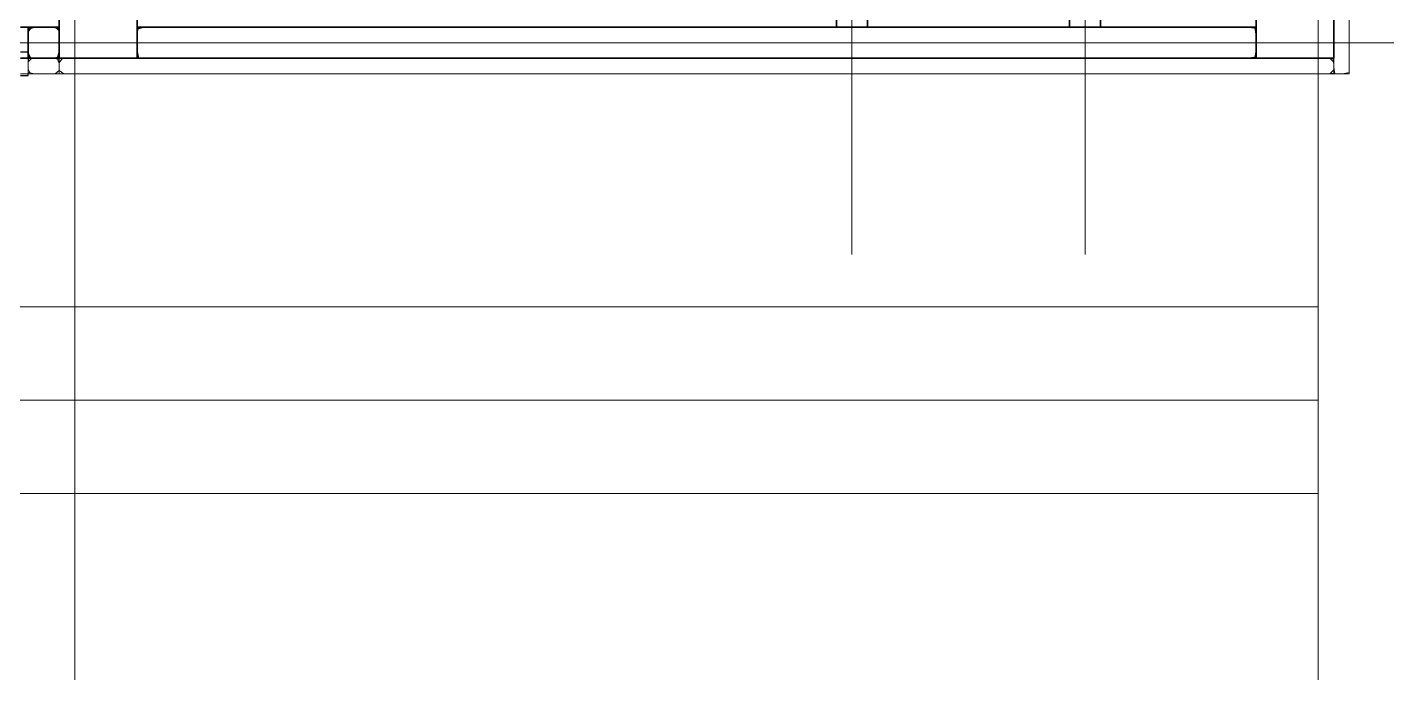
# Model space of a CAD drawing. Header units: metres. Extents: x -15 to 373, y -62 to 319.
# Drawn here: x 154.2 to 241.7, y 24.5 to 66.5 of the extents above; entities that cross this region are included whole.
import ezdxf

# ---------------------------------------------------------------- set-up
doc = ezdxf.new("R2010")
doc.units = ezdxf.units.M
for name, color, linetype in [('A-ANNO', 7, 'Continuous'), ('A-COLU', 7, 'Continuous'), ('A-DIMS', 7, 'Continuous'), ('A-MAT', 7, 'Continuous'), ('A-SLAB', 7, 'Continuous'), ('A-WALL', 7, 'Continuous'), ('A-WIN', 7, 'Continuous')]:
    doc.layers.add(name, color=color, linetype=linetype)

msp = doc.modelspace()

# ---------------------------------------------------------------- linework, layer by layer
at = {"layer": 'A-ANNO', "linetype": 'Continuous', "lineweight": 18, "true_color": 0x000000}
for p, q in [((157.307, 212.821), (157.307, 24.453)), ((237.307, 212.821), (237.307, 24.453)), ((207.307, 115.461), (207.307, 51.827)), ((222.307, 80.461), (222.307, 51.827)), ((20.207, 65.461), (280.686, 65.461))]:
    msp.add_line(p, q, dxfattribs=at)
at = {"layer": 'A-COLU', "linetype": 'Continuous', "lineweight": 35, "true_color": 0x000000}
for points in [[(156.307, 64.461), (156.307, 64.961), (156.307, 65.461), (156.307, 65.961), (156.307, 66.461), (156.307, 66.961), (156.307, 67.461), (156.307, 67.961), (156.307, 68.461), (156.307, 68.961), (156.307, 69.461)], [(161.307, 69.461), (161.307, 68.961), (161.307, 68.461), (161.307, 67.961), (161.307, 67.461), (161.307, 66.961), (161.307, 66.461), (161.307, 65.961), (161.307, 65.461), (161.307, 64.961), (161.307, 64.461)], [(233.307, 64.461), (233.307, 64.961), (233.307, 65.461), (233.307, 65.961), (233.307, 66.461), (233.307, 66.961), (233.307, 67.461), (233.307, 67.961), (233.307, 68.461), (233.307, 68.961), (233.307, 69.461)], [(238.307, 69.461), (238.307, 68.961), (238.307, 68.461), (238.307, 67.961), (238.307, 67.461), (238.307, 66.961), (238.307, 66.461), (238.307, 65.961), (238.307, 65.461), (238.307, 64.961), (238.307, 64.461)], [(161.307, 66.961), (161.307, 66.461), (161.307, 65.961), (161.307, 65.461), (161.307, 64.961), (161.307, 64.461), (160.807, 64.461), (160.307, 64.461), (159.807, 64.461), (159.307, 64.461), (158.807, 64.461), (158.307, 64.461), (157.807, 64.461), (157.307, 64.461), (156.807, 64.461), (156.307, 64.461), (156.307, 64.961), (156.307, 65.461), (156.307, 65.961), (156.307, 66.461), (156.307, 66.961)], [(238.307, 66.961), (238.307, 66.461), (238.307, 65.961), (238.307, 65.461), (238.307, 64.961), (238.307, 64.461), (237.807, 64.461), (237.307, 64.461), (236.807, 64.461), (236.307, 64.461), (235.807, 64.461), (235.307, 64.461), (234.807, 64.461), (234.307, 64.461), (233.807, 64.461), (233.307, 64.461), (233.307, 64.961), (233.307, 65.461), (233.307, 65.961), (233.307, 66.461), (233.307, 66.961)], [(161.307, 64.461), (160.807, 64.461), (160.307, 64.461), (159.807, 64.461), (159.307, 64.461), (158.807, 64.461), (158.307, 64.461), (157.807, 64.461), (157.307, 64.461), (156.807, 64.461), (156.307, 64.461)], [(238.307, 64.461), (237.807, 64.461), (237.307, 64.461), (236.807, 64.461), (236.307, 64.461), (235.807, 64.461), (235.307, 64.461), (234.807, 64.461), (234.307, 64.461), (233.807, 64.461), (233.307, 64.461)]]:
    msp.add_lwpolyline(points, dxfattribs=at)
at = {"layer": 'A-DIMS', "linetype": 'Continuous', "lineweight": 18, "true_color": 0x000000}
for p, q in [((127.307, 48.453), (157.307, 48.453)), ((157.307, 48.453), (207.307, 48.453)), ((207.307, 48.453), (222.307, 48.453)), ((222.307, 48.453), (237.307, 48.453)), ((67.307, 42.453), (157.307, 42.453)), ((157.307, 42.453), (237.307, 42.453)), ((67.307, 36.453), (237.307, 36.453))]:
    msp.add_line(p, q, dxfattribs=at)
at = {"layer": 'A-MAT', "linetype": 'Continuous', "lineweight": 18, "true_color": 0x000000}
for points in [[(238.307, 66.961), (238.307, 66.461), (238.307, 65.961), (238.307, 65.461), (238.307, 64.961), (238.307, 64.461), (238.307, 63.961), (238.307, 63.461)], [(239.307, 66.961), (239.307, 66.461), (239.307, 65.961), (239.307, 65.461), (239.307, 64.961), (239.307, 64.461), (239.307, 63.961), (239.307, 63.461), (238.807, 63.461), (238.307, 63.461), (238.307, 63.461), (238.307, 63.961), (238.307, 64.461), (238.307, 64.961), (238.307, 65.461), (238.307, 65.961), (238.307, 66.461), (238.307, 66.961)], [(239.307, 66.534), (239.307, 66.034), (239.307, 65.534), (239.307, 65.034), (239.307, 64.534), (239.307, 64.034), (239.307, 63.534), (238.88, 63.461), (238.38, 63.461), (238.307, 63.887), (238.307, 64.387), (238.307, 64.887), (238.307, 65.387), (238.307, 65.887), (238.307, 66.387), (238.307, 66.887)], [(239.307, 63.461), (239.307, 63.961), (239.307, 64.461), (239.307, 64.961), (239.307, 65.461), (239.307, 65.961), (239.307, 66.461), (239.307, 66.961)], [(154.307, 64.461), (153.807, 64.461)], [(154.307, 63.461), (154.307, 63.586), (154.307, 63.711), (154.307, 63.836), (154.307, 63.961), (154.307, 64.086), (154.307, 64.211), (154.307, 64.336), (154.307, 64.461)], [(156.307, 64.461), (156.057, 64.461), (155.807, 64.461), (155.557, 64.461), (155.307, 64.461), (155.057, 64.461), (154.807, 64.461), (154.557, 64.461), (154.307, 64.461)], [(156.307, 63.461), (156.307, 63.586), (156.307, 63.711), (156.307, 63.836), (156.307, 63.961), (156.307, 64.086), (156.307, 64.211), (156.307, 64.336), (156.307, 64.461)], [(238.307, 64.461), (237.81, 64.461), (237.313, 64.461), (236.816, 64.461), (236.319, 64.461), (235.822, 64.461), (235.325, 64.461), (234.828, 64.461), (234.331, 64.461), (233.834, 64.461), (233.337, 64.461), (232.84, 64.461), (232.343, 64.461), (231.846, 64.461), (231.349, 64.461), (230.852, 64.461), (230.355, 64.461), (229.858, 64.461), (229.361, 64.461), (228.864, 64.461), (228.367, 64.461), (227.87, 64.461), (227.373, 64.461), (226.876, 64.461), (226.379, 64.461), (225.882, 64.461), (225.385, 64.461), (224.888, 64.461), (224.391, 64.461), (223.894, 64.461), (223.397, 64.461), (222.901, 64.461), (222.404, 64.461), (221.907, 64.461), (221.41, 64.461), (220.913, 64.461), (220.416, 64.461), (219.919, 64.461), (219.422, 64.461), (218.925, 64.461), (218.428, 64.461), (217.931, 64.461), (217.434, 64.461), (216.937, 64.461), (216.44, 64.461), (215.943, 64.461), (215.446, 64.461), (214.949, 64.461), (214.452, 64.461), (213.955, 64.461), (213.458, 64.461), (212.961, 64.461), (212.464, 64.461), (211.967, 64.461), (211.47, 64.461), (210.973, 64.461), (210.476, 64.461), (209.979, 64.461), (209.482, 64.461), (208.985, 64.461), (208.488, 64.461), (207.991, 64.461), (207.494, 64.461), (206.997, 64.461), (206.501, 64.461), (206.004, 64.461), (205.507, 64.461), (205.01, 64.461), (204.513, 64.461), (204.016, 64.461), (203.519, 64.461), (203.022, 64.461), (202.525, 64.461), (202.028, 64.461), (201.531, 64.461), (201.034, 64.461), (200.537, 64.461), (200.04, 64.461), (199.543, 64.461), (199.046, 64.461), (198.549, 64.461), (198.052, 64.461), (197.555, 64.461), (197.058, 64.461), (196.561, 64.461), (196.064, 64.461), (195.567, 64.461), (195.07, 64.461), (194.573, 64.461), (194.076, 64.461), (193.579, 64.461), (193.082, 64.461), (192.585, 64.461), (192.088, 64.461), (191.591, 64.461), (191.094, 64.461), (190.597, 64.461), (190.101, 64.461), (189.604, 64.461), (189.107, 64.461), (188.61, 64.461), (188.113, 64.461), (187.616, 64.461), (187.119, 64.461), (186.622, 64.461), (186.125, 64.461), (185.628, 64.461), (185.131, 64.461), (184.634, 64.461), (184.137, 64.461), (183.64, 64.461), (183.143, 64.461), (182.646, 64.461), (182.149, 64.461), (181.652, 64.461), (181.155, 64.461), (180.658, 64.461), (180.161, 64.461), (179.664, 64.461), (179.167, 64.461), (178.67, 64.461), (178.173, 64.461), (177.676, 64.461), (177.179, 64.461), (176.682, 64.461), (176.185, 64.461), (175.688, 64.461), (175.191, 64.461), (174.694, 64.461), (174.197, 64.461), (173.701, 64.461), (173.204, 64.461), (172.707, 64.461), (172.21, 64.461), (171.713, 64.461), (171.216, 64.461), (170.719, 64.461), (170.222, 64.461), (169.725, 64.461), (169.228, 64.461), (168.731, 64.461), (168.234, 64.461), (167.737, 64.461), (167.24, 64.461), (166.743, 64.461), (166.246, 64.461), (165.749, 64.461), (165.252, 64.461), (164.755, 64.461), (164.258, 64.461), (163.761, 64.461), (163.264, 64.461), (162.767, 64.461), (162.27, 64.461), (161.773, 64.461), (161.276, 64.461), (160.779, 64.461), (160.282, 64.461), (159.785, 64.461), (159.288, 64.461), (158.791, 64.461), (158.294, 64.461), (157.797, 64.461), (157.301, 64.461), (156.804, 64.461), (156.307, 64.461)], [(156.307, 64.461), (156.307, 64.336), (156.307, 64.211), (156.307, 64.086), (156.307, 63.961), (156.307, 63.836), (156.307, 63.711), (156.307, 63.586), (156.307, 63.461)], [(238.307, 63.461), (238.307, 63.586), (238.307, 63.711), (238.307, 63.836), (238.307, 63.961), (238.307, 64.086), (238.307, 64.211), (238.307, 64.336), (238.307, 64.461)], [(154.307, 63.461), (153.807, 63.461)], [(156.307, 63.461), (156.057, 63.461), (155.807, 63.461), (155.557, 63.461), (155.307, 63.461), (155.057, 63.461), (154.807, 63.461), (154.557, 63.461), (154.307, 63.461)], [(156.307, 63.461), (156.804, 63.461), (157.301, 63.461), (157.797, 63.461), (158.294, 63.461), (158.791, 63.461), (159.288, 63.461), (159.785, 63.461), (160.282, 63.461), (160.779, 63.461), (161.276, 63.461), (161.773, 63.461), (162.27, 63.461), (162.767, 63.461), (163.264, 63.461), (163.761, 63.461), (164.258, 63.461), (164.755, 63.461), (165.252, 63.461), (165.749, 63.461), (166.246, 63.461), (166.743, 63.461), (167.24, 63.461), (167.737, 63.461), (168.234, 63.461), (168.731, 63.461), (169.228, 63.461), (169.725, 63.461), (170.222, 63.461), (170.719, 63.461), (171.216, 63.461), (171.713, 63.461), (172.21, 63.461), (172.707, 63.461), (173.204, 63.461), (173.701, 63.461), (174.197, 63.461), (174.694, 63.461), (175.191, 63.461), (175.688, 63.461), (176.185, 63.461), (176.682, 63.461), (177.179, 63.461), (177.676, 63.461), (178.173, 63.461), (178.67, 63.461), (179.167, 63.461), (179.664, 63.461), (180.161, 63.461), (180.658, 63.461), (181.155, 63.461), (181.652, 63.461), (182.149, 63.461), (182.646, 63.461), (183.143, 63.461), (183.64, 63.461), (184.137, 63.461), (184.634, 63.461), (185.131, 63.461), (185.628, 63.461), (186.125, 63.461), (186.622, 63.461), (187.119, 63.461), (187.616, 63.461), (188.113, 63.461), (188.61, 63.461), (189.107, 63.461), (189.604, 63.461), (190.101, 63.461), (190.597, 63.461), (191.094, 63.461), (191.591, 63.461), (192.088, 63.461), (192.585, 63.461), (193.082, 63.461), (193.579, 63.461), (194.076, 63.461), (194.573, 63.461), (195.07, 63.461), (195.567, 63.461), (196.064, 63.461), (196.561, 63.461), (197.058, 63.461), (197.555, 63.461), (198.052, 63.461), (198.549, 63.461), (199.046, 63.461), (199.543, 63.461), (200.04, 63.461), (200.537, 63.461), (201.034, 63.461), (201.531, 63.461), (202.028, 63.461), (202.525, 63.461), (203.022, 63.461), (203.519, 63.461), (204.016, 63.461), (204.513, 63.461), (205.01, 63.461), (205.507, 63.461), (206.004, 63.461), (206.501, 63.461), (206.997, 63.461), (207.494, 63.461), (207.991, 63.461), (208.488, 63.461), (208.985, 63.461), (209.482, 63.461), (209.979, 63.461), (210.476, 63.461), (210.973, 63.461), (211.47, 63.461), (211.967, 63.461), (212.464, 63.461), (212.961, 63.461), (213.458, 63.461), (213.955, 63.461), (214.452, 63.461), (214.949, 63.461), (215.446, 63.461), (215.943, 63.461), (216.44, 63.461), (216.937, 63.461), (217.434, 63.461), (217.931, 63.461), (218.428, 63.461), (218.925, 63.461), (219.422, 63.461), (219.919, 63.461), (220.416, 63.461), (220.913, 63.461), (221.41, 63.461), (221.907, 63.461), (222.404, 63.461), (222.901, 63.461), (223.397, 63.461), (223.894, 63.461), (224.391, 63.461), (224.888, 63.461), (225.385, 63.461), (225.882, 63.461), (226.379, 63.461), (226.876, 63.461), (227.373, 63.461), (227.87, 63.461), (228.367, 63.461), (228.864, 63.461), (229.361, 63.461), (229.858, 63.461), (230.355, 63.461), (230.852, 63.461), (231.349, 63.461), (231.846, 63.461), (232.343, 63.461), (232.84, 63.461), (233.337, 63.461), (233.834, 63.461), (234.331, 63.461), (234.828, 63.461), (235.325, 63.461), (235.822, 63.461), (236.319, 63.461), (236.816, 63.461), (237.313, 63.461), (237.81, 63.461), (238.307, 63.461)], [(238.307, 63.461), (238.432, 63.461), (238.557, 63.461), (238.682, 63.461), (238.807, 63.461), (238.932, 63.461), (239.057, 63.461), (239.182, 63.461), (239.307, 63.461)]]:
    msp.add_lwpolyline(points, dxfattribs=at)
for points in [[(156.307, 63.461), (155.845, 63.461), (155.383, 63.461), (154.922, 63.461), (154.46, 63.461), (154.307, 63.768), (154.307, 64.23), (154.537, 64.461), (154.999, 64.461), (155.46, 64.461), (155.922, 64.461), (156.307, 64.384), (156.307, 63.922), (156.307, 63.461)], [(154.666, 63.461), (154.307, 63.563), (154.307, 64.025), (154.332, 64.461), (154.794, 64.461), (155.255, 64.461), (155.717, 64.461), (156.178, 64.461), (156.307, 64.127), (156.307, 63.666), (156.05, 63.461), (155.589, 63.461), (155.127, 63.461), (154.666, 63.461)], [(156.307, 64.461), (156.307, 63.962), (156.307, 63.464), (156.802, 63.461), (157.301, 63.461), (157.799, 63.461), (158.298, 63.461), (158.796, 63.461), (159.295, 63.461), (159.793, 63.461), (160.292, 63.461), (160.79, 63.461), (161.289, 63.461), (161.787, 63.461), (162.286, 63.461), (162.784, 63.461), (163.283, 63.461), (163.781, 63.461), (164.28, 63.461), (164.778, 63.461), (165.277, 63.461), (165.775, 63.461), (166.274, 63.461), (166.772, 63.461), (167.271, 63.461), (167.769, 63.461), (168.268, 63.461), (168.766, 63.461), (169.265, 63.461), (169.763, 63.461), (170.262, 63.461), (170.76, 63.461), (171.259, 63.461), (171.757, 63.461), (172.256, 63.461), (172.754, 63.461), (173.253, 63.461), (173.751, 63.461), (174.25, 63.461), (174.748, 63.461), (175.247, 63.461), (175.745, 63.461), (176.244, 63.461), (176.742, 63.461), (177.241, 63.461), (177.739, 63.461), (178.238, 63.461), (178.736, 63.461), (179.235, 63.461), (179.733, 63.461), (180.231, 63.461), (180.73, 63.461), (181.228, 63.461), (181.727, 63.461), (182.225, 63.461), (182.724, 63.461), (183.222, 63.461), (183.721, 63.461), (184.219, 63.461), (184.718, 63.461), (185.216, 63.461), (185.715, 63.461), (186.213, 63.461), (186.712, 63.461), (187.21, 63.461), (187.709, 63.461), (188.207, 63.461), (188.706, 63.461), (189.204, 63.461), (189.703, 63.461), (190.201, 63.461), (190.7, 63.461), (191.198, 63.461), (191.697, 63.461), (192.195, 63.461), (192.694, 63.461), (193.192, 63.461), (193.691, 63.461), (194.189, 63.461), (194.688, 63.461), (195.186, 63.461), (195.685, 63.461), (196.183, 63.461), (196.682, 63.461), (197.18, 63.461), (197.679, 63.461), (198.177, 63.461), (198.676, 63.461), (199.174, 63.461), (199.673, 63.461), (200.171, 63.461), (200.67, 63.461), (201.168, 63.461), (201.667, 63.461), (202.165, 63.461), (202.664, 63.461), (203.162, 63.461), (203.661, 63.461), (204.159, 63.461), (204.658, 63.461), (205.156, 63.461), (205.655, 63.461), (206.153, 63.461), (206.652, 63.461), (207.15, 63.461), (207.649, 63.461), (208.147, 63.461), (208.646, 63.461), (209.144, 63.461), (209.643, 63.461), (210.141, 63.461), (210.64, 63.461), (211.138, 63.461), (211.637, 63.461), (212.135, 63.461), (212.634, 63.461), (213.132, 63.461), (213.631, 63.461), (214.129, 63.461), (214.628, 63.461), (215.126, 63.461), (215.625, 63.461), (216.123, 63.461), (216.622, 63.461), (217.12, 63.461), (217.619, 63.461), (218.117, 63.461), (218.616, 63.461), (219.114, 63.461), (219.613, 63.461), (220.111, 63.461), (220.61, 63.461), (221.108, 63.461), (221.607, 63.461), (222.105, 63.461), (222.604, 63.461), (223.102, 63.461), (223.601, 63.461), (224.099, 63.461), (224.598, 63.461), (225.096, 63.461), (225.595, 63.461), (226.093, 63.461), (226.592, 63.461), (227.09, 63.461), (227.589, 63.461), (228.087, 63.461), (228.586, 63.461), (229.084, 63.461), (229.583, 63.461), (230.081, 63.461), (230.58, 63.461), (231.078, 63.461), (231.577, 63.461), (232.075, 63.461), (232.574, 63.461), (233.072, 63.461), (233.571, 63.461), (234.069, 63.461), (234.568, 63.461), (235.066, 63.461), (235.565, 63.461), (236.063, 63.461), (236.562, 63.461), (237.06, 63.461), (237.559, 63.461), (238.057, 63.461), (238.307, 63.71), (238.307, 64.208), (238.06, 64.461), (237.562, 64.461), (237.063, 64.461), (236.565, 64.461), (236.066, 64.461), (235.568, 64.461), (235.069, 64.461), (234.571, 64.461), (234.072, 64.461), (233.574, 64.461), (233.075, 64.461), (232.577, 64.461), (232.078, 64.461), (231.58, 64.461), (231.081, 64.461), (230.583, 64.461), (230.084, 64.461), (229.586, 64.461), (229.087, 64.461), (228.589, 64.461), (228.09, 64.461), (227.592, 64.461), (227.093, 64.461), (226.595, 64.461), (226.096, 64.461), (225.598, 64.461), (225.099, 64.461), (224.601, 64.461), (224.102, 64.461), (223.604, 64.461), (223.105, 64.461), (222.607, 64.461), (222.108, 64.461), (221.61, 64.461), (221.111, 64.461), (220.613, 64.461), (220.114, 64.461), (219.616, 64.461), (219.117, 64.461), (218.619, 64.461), (218.12, 64.461), (217.622, 64.461), (217.123, 64.461), (216.625, 64.461), (216.126, 64.461), (215.628, 64.461), (215.129, 64.461), (214.631, 64.461), (214.132, 64.461), (213.634, 64.461), (213.135, 64.461), (212.637, 64.461), (212.138, 64.461), (211.64, 64.461), (211.141, 64.461), (210.643, 64.461), (210.144, 64.461), (209.646, 64.461), (209.147, 64.461), (208.649, 64.461), (208.15, 64.461), (207.652, 64.461), (207.153, 64.461), (206.655, 64.461), (206.156, 64.461), (205.658, 64.461), (205.159, 64.461), (204.661, 64.461), (204.162, 64.461), (203.664, 64.461), (203.165, 64.461), (202.667, 64.461), (202.168, 64.461), (201.67, 64.461), (201.171, 64.461), (200.673, 64.461), (200.174, 64.461), (199.676, 64.461), (199.177, 64.461), (198.679, 64.461), (198.18, 64.461), (197.682, 64.461), (197.183, 64.461), (196.685, 64.461), (196.186, 64.461), (195.688, 64.461), (195.189, 64.461), (194.691, 64.461), (194.192, 64.461), (193.694, 64.461), (193.195, 64.461), (192.697, 64.461), (192.198, 64.461), (191.7, 64.461), (191.201, 64.461), (190.703, 64.461), (190.204, 64.461), (189.706, 64.461), (189.207, 64.461), (188.709, 64.461), (188.21, 64.461), (187.712, 64.461), (187.213, 64.461), (186.715, 64.461), (186.216, 64.461), (185.718, 64.461), (185.219, 64.461), (184.721, 64.461), (184.222, 64.461), (183.724, 64.461), (183.225, 64.461), (182.727, 64.461), (182.228, 64.461), (181.73, 64.461), (181.231, 64.461), (180.733, 64.461), (180.235, 64.461), (179.736, 64.461), (179.238, 64.461), (178.739, 64.461), (178.241, 64.461), (177.742, 64.461), (177.244, 64.461), (176.745, 64.461), (176.247, 64.461), (175.748, 64.461), (175.25, 64.461), (174.751, 64.461), (174.253, 64.461), (173.754, 64.461), (173.256, 64.461), (172.757, 64.461), (172.259, 64.461), (171.76, 64.461), (171.262, 64.461), (170.763, 64.461), (170.265, 64.461), (169.766, 64.461), (169.268, 64.461), (168.769, 64.461), (168.271, 64.461), (167.772, 64.461), (167.274, 64.461), (166.775, 64.461), (166.277, 64.461), (165.778, 64.461), (165.28, 64.461), (164.781, 64.461), (164.283, 64.461), (163.784, 64.461), (163.286, 64.461), (162.787, 64.461), (162.289, 64.461), (161.79, 64.461), (161.292, 64.461), (160.793, 64.461), (160.295, 64.461), (159.796, 64.461), (159.298, 64.461), (158.799, 64.461), (158.301, 64.461), (157.802, 64.461), (157.304, 64.461), (156.805, 64.461), (156.307, 64.461)], [(220.813, 64.461), (221.312, 64.461), (221.81, 64.461), (222.309, 64.461), (222.807, 64.461), (223.306, 64.461), (223.804, 64.461), (224.303, 64.461), (224.801, 64.461), (225.3, 64.461), (225.798, 64.461), (226.297, 64.461), (226.795, 64.461), (227.294, 64.461), (227.792, 64.461), (228.291, 64.461), (228.789, 64.461), (229.288, 64.461), (229.786, 64.461), (230.285, 64.461), (230.783, 64.461), (231.282, 64.461), (231.78, 64.461), (232.279, 64.461), (232.777, 64.461), (233.276, 64.461), (233.774, 64.461), (234.273, 64.461), (234.771, 64.461), (235.27, 64.461), (235.768, 64.461), (236.267, 64.461), (236.765, 64.461), (237.264, 64.461), (237.762, 64.461), (238.261, 64.461), (238.307, 64.008), (238.307, 63.51), (237.857, 63.461), (237.358, 63.461), (236.86, 63.461), (236.361, 63.461), (235.863, 63.461), (235.364, 63.461), (234.866, 63.461), (234.367, 63.461), (233.869, 63.461), (233.371, 63.461), (232.872, 63.461), (232.374, 63.461), (231.875, 63.461), (231.377, 63.461), (230.878, 63.461), (230.38, 63.461), (229.881, 63.461), (229.383, 63.461), (228.884, 63.461), (228.386, 63.461), (227.887, 63.461), (227.389, 63.461), (226.89, 63.461), (226.392, 63.461), (225.893, 63.461), (225.395, 63.461), (224.896, 63.461), (224.398, 63.461), (223.899, 63.461), (223.401, 63.461), (222.902, 63.461), (222.404, 63.461), (221.905, 63.461), (221.407, 63.461), (220.908, 63.461), (220.41, 63.461), (219.911, 63.461), (219.413, 63.461), (218.914, 63.461), (218.416, 63.461), (217.917, 63.461), (217.419, 63.461), (216.92, 63.461), (216.422, 63.461), (215.923, 63.461), (215.425, 63.461), (214.926, 63.461), (214.428, 63.461), (213.929, 63.461), (213.431, 63.461), (212.932, 63.461), (212.434, 63.461), (211.935, 63.461), (211.437, 63.461), (210.938, 63.461), (210.44, 63.461), (209.941, 63.461), (209.443, 63.461), (208.944, 63.461), (208.446, 63.461), (207.947, 63.461), (207.449, 63.461), (206.95, 63.461), (206.452, 63.461), (205.953, 63.461), (205.455, 63.461), (204.956, 63.461), (204.458, 63.461), (203.959, 63.461), (203.461, 63.461), (202.962, 63.461), (202.464, 63.461), (201.965, 63.461), (201.467, 63.461), (200.968, 63.461), (200.47, 63.461), (199.971, 63.461), (199.473, 63.461), (198.974, 63.461), (198.476, 63.461), (197.977, 63.461), (197.479, 63.461), (196.98, 63.461), (196.482, 63.461), (195.983, 63.461), (195.485, 63.461), (194.986, 63.461), (194.488, 63.461), (193.989, 63.461), (193.491, 63.461), (192.992, 63.461), (192.494, 63.461), (191.995, 63.461), (191.497, 63.461), (190.998, 63.461), (190.5, 63.461), (190.001, 63.461), (189.503, 63.461), (189.004, 63.461), (188.506, 63.461), (188.007, 63.461), (187.509, 63.461), (187.01, 63.461), (186.512, 63.461), (186.013, 63.461), (185.515, 63.461), (185.016, 63.461), (184.518, 63.461), (184.019, 63.461), (183.521, 63.461), (183.022, 63.461), (182.524, 63.461), (182.025, 63.461), (181.527, 63.461), (181.028, 63.461), (180.53, 63.461), (180.031, 63.461), (179.533, 63.461), (179.034, 63.461), (178.536, 63.461), (178.037, 63.461), (177.539, 63.461), (177.04, 63.461), (176.542, 63.461), (176.043, 63.461), (175.545, 63.461), (175.046, 63.461), (174.548, 63.461), (174.049, 63.461), (173.551, 63.461), (173.052, 63.461), (172.554, 63.461), (172.055, 63.461), (171.557, 63.461), (171.058, 63.461), (170.56, 63.461), (170.061, 63.461), (169.563, 63.461), (169.064, 63.461), (168.566, 63.461), (168.067, 63.461), (167.569, 63.461), (167.07, 63.461), (166.572, 63.461), (166.073, 63.461), (165.575, 63.461), (165.076, 63.461), (164.578, 63.461), (164.079, 63.461), (163.581, 63.461), (163.082, 63.461), (162.584, 63.461), (162.085, 63.461), (161.587, 63.461), (161.088, 63.461), (160.59, 63.461), (160.091, 63.461), (159.593, 63.461), (159.094, 63.461), (158.596, 63.461), (158.097, 63.461), (157.599, 63.461), (157.1, 63.461), (156.602, 63.461), (156.307, 63.664), (156.307, 64.162), (156.507, 64.461), (157.005, 64.461), (157.504, 64.461), (158.002, 64.461), (158.501, 64.461), (158.999, 64.461), (159.498, 64.461), (159.996, 64.461), (160.495, 64.461), (160.993, 64.461), (161.492, 64.461), (161.99, 64.461), (162.489, 64.461), (162.987, 64.461), (163.486, 64.461), (163.984, 64.461), (164.483, 64.461), (164.981, 64.461), (165.48, 64.461), (165.978, 64.461), (166.477, 64.461), (166.975, 64.461), (167.474, 64.461), (167.972, 64.461), (168.471, 64.461), (168.969, 64.461), (169.468, 64.461), (169.966, 64.461), (170.465, 64.461), (170.963, 64.461), (171.462, 64.461), (171.96, 64.461), (172.459, 64.461), (172.957, 64.461), (173.456, 64.461), (173.954, 64.461), (174.453, 64.461), (174.951, 64.461), (175.45, 64.461), (175.948, 64.461), (176.447, 64.461), (176.945, 64.461), (177.444, 64.461), (177.942, 64.461), (178.441, 64.461), (178.939, 64.461), (179.438, 64.461), (179.936, 64.461), (180.435, 64.461), (180.933, 64.461), (181.432, 64.461), (181.93, 64.461), (182.429, 64.461), (182.927, 64.461), (183.426, 64.461), (183.924, 64.461), (184.423, 64.461), (184.921, 64.461), (185.42, 64.461), (185.918, 64.461), (186.417, 64.461), (186.915, 64.461), (187.414, 64.461), (187.912, 64.461), (188.411, 64.461), (188.909, 64.461), (189.408, 64.461), (189.906, 64.461), (190.405, 64.461), (190.903, 64.461), (191.402, 64.461), (191.9, 64.461), (192.399, 64.461), (192.897, 64.461), (193.396, 64.461), (193.894, 64.461), (194.393, 64.461), (194.891, 64.461), (195.39, 64.461), (195.888, 64.461), (196.387, 64.461), (196.885, 64.461), (197.384, 64.461), (197.882, 64.461), (198.381, 64.461), (198.879, 64.461), (199.378, 64.461), (199.876, 64.461), (200.375, 64.461), (200.873, 64.461), (201.372, 64.461), (201.87, 64.461), (202.369, 64.461), (202.867, 64.461), (203.366, 64.461), (203.864, 64.461), (204.363, 64.461), (204.861, 64.461), (205.36, 64.461), (205.858, 64.461), (206.357, 64.461), (206.855, 64.461), (207.354, 64.461), (207.852, 64.461), (208.351, 64.461), (208.849, 64.461), (209.348, 64.461), (209.846, 64.461), (210.345, 64.461), (210.843, 64.461), (211.342, 64.461), (211.84, 64.461), (212.339, 64.461), (212.837, 64.461), (213.336, 64.461), (213.834, 64.461), (214.333, 64.461), (214.831, 64.461), (215.33, 64.461), (215.828, 64.461), (216.327, 64.461), (216.825, 64.461), (217.324, 64.461), (217.822, 64.461), (218.321, 64.461), (218.819, 64.461), (219.318, 64.461), (219.816, 64.461), (220.315, 64.461), (220.813, 64.461)], [(238.307, 63.461), (238.307, 63.461), (238.307, 63.461), (238.307, 63.461), (238.307, 63.461), (238.307, 63.461), (238.307, 63.461), (238.307, 63.461), (238.307, 63.461)]]:
    msp.add_lwpolyline(points, close=True, dxfattribs=at)
at = {"layer": 'A-SLAB', "linetype": 'Continuous', "lineweight": 35, "true_color": 0x000000}
msp.add_lwpolyline([(153.862, 64.461), (154.351, 64.461), (154.84, 64.461), (155.329, 64.461), (155.818, 64.461), (156.307, 64.461)], dxfattribs=at)
at = {"layer": 'A-WALL', "linetype": 'Continuous', "lineweight": 35, "true_color": 0x000000}
for points in [[(206.307, 66.961), (206.307, 66.461)], [(208.307, 66.461), (208.307, 66.961)], [(221.307, 66.942), (221.307, 66.461)], [(223.307, 66.461), (223.307, 66.942)], [(153.807, 66.461), (154.307, 66.461)], [(154.307, 64.461), (154.307, 64.711), (154.307, 64.961), (154.307, 65.211), (154.307, 65.461), (154.307, 65.711), (154.307, 65.961), (154.307, 66.211), (154.307, 66.461)], [(156.307, 66.461), (156.057, 66.461), (155.807, 66.461), (155.557, 66.461), (155.307, 66.461), (155.057, 66.461), (154.807, 66.461), (154.557, 66.461), (154.307, 66.461)], [(156.307, 64.461), (156.307, 64.711), (156.307, 64.961), (156.307, 65.211), (156.307, 65.461), (156.307, 65.711), (156.307, 65.961), (156.307, 66.211), (156.307, 66.461)], [(233.307, 66.461), (232.807, 66.461), (232.307, 66.461), (231.807, 66.461), (231.307, 66.461), (230.807, 66.461), (230.307, 66.461), (229.807, 66.461), (229.307, 66.461), (228.807, 66.461), (228.307, 66.461), (227.807, 66.461), (227.307, 66.461), (226.807, 66.461), (226.307, 66.461), (225.807, 66.461), (225.307, 66.461), (224.807, 66.461), (224.307, 66.461), (223.807, 66.461), (223.307, 66.461), (222.807, 66.461), (222.307, 66.461), (221.807, 66.461), (221.307, 66.461), (220.807, 66.461), (220.307, 66.461), (219.807, 66.461), (219.307, 66.461), (218.807, 66.461), (218.307, 66.461), (217.807, 66.461), (217.307, 66.461), (216.807, 66.461), (216.307, 66.461), (215.807, 66.461), (215.307, 66.461), (214.807, 66.461), (214.307, 66.461), (213.807, 66.461), (213.307, 66.461), (212.807, 66.461), (212.307, 66.461), (211.807, 66.461), (211.307, 66.461), (210.807, 66.461), (210.307, 66.461), (209.807, 66.461), (209.307, 66.461), (208.807, 66.461), (208.307, 66.461), (207.807, 66.461), (207.307, 66.461), (206.807, 66.461), (206.307, 66.461), (205.807, 66.461), (205.307, 66.461), (204.807, 66.461), (204.307, 66.461), (203.807, 66.461), (203.307, 66.461), (202.807, 66.461), (202.307, 66.461), (201.807, 66.461), (201.307, 66.461), (200.807, 66.461), (200.307, 66.461), (199.807, 66.461), (199.307, 66.461), (198.807, 66.461), (198.307, 66.461), (197.807, 66.461), (197.307, 66.461), (196.807, 66.461), (196.307, 66.461), (195.807, 66.461), (195.307, 66.461), (194.807, 66.461), (194.307, 66.461), (193.807, 66.461), (193.307, 66.461), (192.807, 66.461), (192.307, 66.461), (191.807, 66.461), (191.307, 66.461), (190.807, 66.461), (190.307, 66.461), (189.807, 66.461), (189.307, 66.461), (188.807, 66.461), (188.307, 66.461), (187.807, 66.461), (187.307, 66.461), (186.807, 66.461), (186.307, 66.461), (185.807, 66.461), (185.307, 66.461), (184.807, 66.461), (184.307, 66.461), (183.807, 66.461), (183.307, 66.461), (182.807, 66.461), (182.307, 66.461), (181.807, 66.461), (181.307, 66.461), (180.807, 66.461), (180.307, 66.461), (179.807, 66.461), (179.307, 66.461), (178.807, 66.461), (178.307, 66.461), (177.807, 66.461), (177.307, 66.461), (176.807, 66.461), (176.307, 66.461), (175.807, 66.461), (175.307, 66.461), (174.807, 66.461), (174.307, 66.461), (173.807, 66.461), (173.307, 66.461), (172.807, 66.461), (172.307, 66.461), (171.807, 66.461), (171.307, 66.461), (170.807, 66.461), (170.307, 66.461), (169.807, 66.461), (169.307, 66.461), (168.807, 66.461), (168.307, 66.461), (167.807, 66.461), (167.307, 66.461), (166.807, 66.461), (166.307, 66.461), (165.807, 66.461), (165.307, 66.461), (164.807, 66.461), (164.307, 66.461), (163.807, 66.461), (163.307, 66.461), (162.807, 66.461), (162.307, 66.461), (161.807, 66.461), (161.307, 66.461)], [(161.307, 66.461), (161.307, 66.211), (161.307, 65.961), (161.307, 65.711), (161.307, 65.461), (161.307, 65.211), (161.307, 64.961), (161.307, 64.711), (161.307, 64.461)], [(232.866, 66.461), (233.307, 66.402), (233.307, 65.902), (233.307, 65.403), (233.307, 64.903), (233.249, 64.461), (232.749, 64.461), (232.25, 64.461), (231.75, 64.461), (231.25, 64.461), (230.75, 64.461), (230.251, 64.461), (229.751, 64.461), (229.251, 64.461), (228.751, 64.461), (228.251, 64.461), (227.752, 64.461), (227.252, 64.461), (226.752, 64.461), (226.252, 64.461), (225.753, 64.461), (225.253, 64.461), (224.753, 64.461), (224.253, 64.461), (223.754, 64.461), (223.254, 64.461), (222.754, 64.461), (222.254, 64.461), (221.755, 64.461), (221.255, 64.461), (220.755, 64.461), (220.255, 64.461), (219.756, 64.461), (219.256, 64.461), (218.756, 64.461), (218.256, 64.461), (217.757, 64.461), (217.257, 64.461), (216.757, 64.461), (216.257, 64.461), (215.758, 64.461), (215.258, 64.461), (214.758, 64.461), (214.258, 64.461), (213.759, 64.461), (213.259, 64.461), (212.759, 64.461), (212.259, 64.461), (211.76, 64.461), (211.26, 64.461), (210.76, 64.461), (210.26, 64.461), (209.761, 64.461), (209.261, 64.461), (208.761, 64.461), (208.261, 64.461), (207.761, 64.461), (207.262, 64.461), (206.762, 64.461), (206.262, 64.461), (205.762, 64.461), (205.263, 64.461), (204.763, 64.461), (204.263, 64.461), (203.763, 64.461), (203.264, 64.461), (202.764, 64.461), (202.264, 64.461), (201.764, 64.461), (201.265, 64.461), (200.765, 64.461), (200.265, 64.461), (199.765, 64.461), (199.266, 64.461), (198.766, 64.461), (198.266, 64.461), (197.766, 64.461), (197.267, 64.461), (196.767, 64.461), (196.267, 64.461), (195.767, 64.461), (195.268, 64.461), (194.768, 64.461), (194.268, 64.461), (193.768, 64.461), (193.269, 64.461), (192.769, 64.461), (192.269, 64.461), (191.769, 64.461), (191.27, 64.461), (190.77, 64.461), (190.27, 64.461), (189.77, 64.461), (189.27, 64.461), (188.771, 64.461), (188.271, 64.461), (187.771, 64.461), (187.271, 64.461), (186.772, 64.461), (186.272, 64.461), (185.772, 64.461), (185.272, 64.461), (184.773, 64.461), (184.273, 64.461), (183.773, 64.461), (183.273, 64.461), (182.774, 64.461), (182.274, 64.461), (181.774, 64.461), (181.274, 64.461), (180.775, 64.461), (180.275, 64.461), (179.775, 64.461), (179.275, 64.461), (178.776, 64.461), (178.276, 64.461), (177.776, 64.461), (177.276, 64.461), (176.777, 64.461), (176.277, 64.461), (175.777, 64.461), (175.277, 64.461), (174.778, 64.461), (174.278, 64.461), (173.778, 64.461), (173.278, 64.461), (172.779, 64.461), (172.279, 64.461), (171.779, 64.461), (171.279, 64.461), (170.779, 64.461), (170.28, 64.461), (169.78, 64.461), (169.28, 64.461), (168.78, 64.461), (168.281, 64.461), (167.781, 64.461), (167.281, 64.461), (166.781, 64.461), (166.282, 64.461), (165.782, 64.461), (165.282, 64.461), (164.782, 64.461), (164.283, 64.461), (163.783, 64.461), (163.283, 64.461), (162.783, 64.461), (162.284, 64.461), (161.784, 64.461), (161.307, 64.484), (161.307, 64.984), (161.307, 65.483), (161.307, 65.983), (161.329, 66.461)], [(233.248, 66.461), (233.307, 66.021), (233.307, 65.521), (233.307, 65.021), (233.307, 64.521), (232.868, 64.461), (232.368, 64.461), (231.868, 64.461), (231.368, 64.461), (230.869, 64.461), (230.369, 64.461), (229.869, 64.461), (229.369, 64.461), (228.87, 64.461), (228.37, 64.461), (227.87, 64.461), (227.37, 64.461), (226.871, 64.461), (226.371, 64.461), (225.871, 64.461), (225.371, 64.461), (224.872, 64.461), (224.372, 64.461), (223.872, 64.461), (223.372, 64.461), (222.872, 64.461), (222.373, 64.461), (221.873, 64.461), (221.373, 64.461), (220.873, 64.461), (220.374, 64.461), (219.874, 64.461), (219.374, 64.461), (218.874, 64.461), (218.375, 64.461), (217.875, 64.461), (217.375, 64.461), (216.875, 64.461), (216.376, 64.461), (215.876, 64.461), (215.376, 64.461), (214.876, 64.461), (214.377, 64.461), (213.877, 64.461), (213.377, 64.461), (212.877, 64.461), (212.378, 64.461), (211.878, 64.461), (211.378, 64.461), (210.878, 64.461), (210.379, 64.461), (209.879, 64.461), (209.379, 64.461), (208.879, 64.461), (208.38, 64.461), (207.88, 64.461), (207.38, 64.461), (206.88, 64.461), (206.381, 64.461), (205.881, 64.461), (205.381, 64.461), (204.881, 64.461), (204.381, 64.461), (203.882, 64.461), (203.382, 64.461), (202.882, 64.461), (202.382, 64.461), (201.883, 64.461), (201.383, 64.461), (200.883, 64.461), (200.383, 64.461), (199.884, 64.461), (199.384, 64.461), (198.884, 64.461), (198.384, 64.461), (197.885, 64.461), (197.385, 64.461), (196.885, 64.461), (196.385, 64.461), (195.886, 64.461), (195.386, 64.461), (194.886, 64.461), (194.386, 64.461), (193.887, 64.461), (193.387, 64.461), (192.887, 64.461), (192.387, 64.461), (191.888, 64.461), (191.388, 64.461), (190.888, 64.461), (190.388, 64.461), (189.889, 64.461), (189.389, 64.461), (188.889, 64.461), (188.389, 64.461), (187.89, 64.461), (187.39, 64.461), (186.89, 64.461), (186.39, 64.461), (185.89, 64.461), (185.391, 64.461), (184.891, 64.461), (184.391, 64.461), (183.891, 64.461), (183.392, 64.461), (182.892, 64.461), (182.392, 64.461), (181.892, 64.461), (181.393, 64.461), (180.893, 64.461), (180.393, 64.461), (179.893, 64.461), (179.394, 64.461), (178.894, 64.461), (178.394, 64.461), (177.894, 64.461), (177.395, 64.461), (176.895, 64.461), (176.395, 64.461), (175.895, 64.461), (175.396, 64.461), (174.896, 64.461), (174.396, 64.461), (173.896, 64.461), (173.397, 64.461), (172.897, 64.461), (172.397, 64.461), (171.897, 64.461), (171.398, 64.461), (170.898, 64.461), (170.398, 64.461), (169.898, 64.461), (169.399, 64.461), (168.899, 64.461), (168.399, 64.461), (167.899, 64.461), (167.4, 64.461), (166.9, 64.461), (166.4, 64.461), (165.9, 64.461), (165.4, 64.461), (164.901, 64.461), (164.401, 64.461), (163.901, 64.461), (163.401, 64.461), (162.902, 64.461), (162.402, 64.461), (161.902, 64.461), (161.402, 64.461), (161.307, 64.865), (161.307, 65.365), (161.307, 65.865), (161.307, 66.365), (161.71, 66.461)], [(206.307, 66.461), (206.557, 66.461), (206.807, 66.461), (207.057, 66.461), (207.307, 66.461), (207.557, 66.461), (207.807, 66.461), (208.057, 66.461), (208.307, 66.461)], [(221.307, 66.461), (221.557, 66.461), (221.807, 66.461), (222.057, 66.461), (222.307, 66.461), (222.557, 66.461), (222.807, 66.461), (223.057, 66.461), (223.307, 66.461)], [(233.307, 64.461), (233.307, 64.711), (233.307, 64.961), (233.307, 65.211), (233.307, 65.461), (233.307, 65.711), (233.307, 65.961), (233.307, 66.211), (233.307, 66.461)], [(153.807, 64.461), (154.307, 64.461)], [(156.307, 64.461), (156.057, 64.461), (155.807, 64.461), (155.557, 64.461), (155.307, 64.461), (155.057, 64.461), (154.807, 64.461), (154.557, 64.461), (154.307, 64.461)], [(161.307, 64.461), (161.807, 64.461), (162.307, 64.461), (162.807, 64.461), (163.307, 64.461), (163.807, 64.461), (164.307, 64.461), (164.807, 64.461), (165.307, 64.461), (165.807, 64.461), (166.307, 64.461), (166.807, 64.461), (167.307, 64.461), (167.807, 64.461), (168.307, 64.461), (168.807, 64.461), (169.307, 64.461), (169.807, 64.461), (170.307, 64.461), (170.807, 64.461), (171.307, 64.461), (171.807, 64.461), (172.307, 64.461), (172.807, 64.461), (173.307, 64.461), (173.807, 64.461), (174.307, 64.461), (174.807, 64.461), (175.307, 64.461), (175.807, 64.461), (176.307, 64.461), (176.807, 64.461), (177.307, 64.461), (177.807, 64.461), (178.307, 64.461), (178.807, 64.461), (179.307, 64.461), (179.807, 64.461), (180.307, 64.461), (180.807, 64.461), (181.307, 64.461), (181.807, 64.461), (182.307, 64.461), (182.807, 64.461), (183.307, 64.461), (183.807, 64.461), (184.307, 64.461), (184.807, 64.461), (185.307, 64.461), (185.807, 64.461), (186.307, 64.461), (186.807, 64.461), (187.307, 64.461), (187.807, 64.461), (188.307, 64.461), (188.807, 64.461), (189.307, 64.461), (189.807, 64.461), (190.307, 64.461), (190.807, 64.461), (191.307, 64.461), (191.807, 64.461), (192.307, 64.461), (192.807, 64.461), (193.307, 64.461), (193.807, 64.461), (194.307, 64.461), (194.807, 64.461), (195.307, 64.461), (195.807, 64.461), (196.307, 64.461), (196.807, 64.461), (197.307, 64.461), (197.807, 64.461), (198.307, 64.461), (198.807, 64.461), (199.307, 64.461), (199.807, 64.461), (200.307, 64.461), (200.807, 64.461), (201.307, 64.461), (201.807, 64.461), (202.307, 64.461), (202.807, 64.461), (203.307, 64.461), (203.807, 64.461), (204.307, 64.461), (204.807, 64.461), (205.307, 64.461), (205.807, 64.461), (206.307, 64.461), (206.807, 64.461), (207.307, 64.461), (207.807, 64.461), (208.307, 64.461), (208.807, 64.461), (209.307, 64.461), (209.807, 64.461), (210.307, 64.461), (210.807, 64.461), (211.307, 64.461), (211.807, 64.461), (212.307, 64.461), (212.807, 64.461), (213.307, 64.461), (213.807, 64.461), (214.307, 64.461), (214.807, 64.461), (215.307, 64.461), (215.807, 64.461), (216.307, 64.461), (216.807, 64.461), (217.307, 64.461), (217.807, 64.461), (218.307, 64.461), (218.807, 64.461), (219.307, 64.461), (219.807, 64.461), (220.307, 64.461), (220.807, 64.461), (221.307, 64.461), (221.807, 64.461), (222.307, 64.461), (222.807, 64.461), (223.307, 64.461), (223.807, 64.461), (224.307, 64.461), (224.807, 64.461), (225.307, 64.461), (225.807, 64.461), (226.307, 64.461), (226.807, 64.461), (227.307, 64.461), (227.807, 64.461), (228.307, 64.461), (228.807, 64.461), (229.307, 64.461), (229.807, 64.461), (230.307, 64.461), (230.807, 64.461), (231.307, 64.461), (231.807, 64.461), (232.307, 64.461), (232.807, 64.461), (233.307, 64.461)]]:
    msp.add_lwpolyline(points, dxfattribs=at)
for points in [[(154.307, 64.461), (154.307, 64.932), (154.307, 65.402), (154.307, 65.873), (154.307, 66.343), (154.66, 66.461), (155.131, 66.461), (155.601, 66.461), (156.072, 66.461), (156.307, 66.226), (156.307, 65.755), (156.307, 65.285), (156.307, 64.814), (156.189, 64.461), (155.719, 64.461), (155.248, 64.461), (154.778, 64.461), (154.307, 64.461)], [(154.973, 66.461), (155.444, 66.461), (155.914, 66.461), (156.307, 66.383), (156.307, 65.913), (156.307, 65.442), (156.307, 64.971), (156.307, 64.501), (155.876, 64.461), (155.406, 64.461), (154.935, 64.461), (154.465, 64.461), (154.307, 64.774), (154.307, 65.245), (154.307, 65.715), (154.307, 66.186), (154.502, 66.461), (154.973, 66.461)]]:
    msp.add_lwpolyline(points, close=True, dxfattribs=at)
at = {"layer": 'A-WIN', "linetype": 'Continuous', "lineweight": 25, "true_color": 0x000000}
for points in [[(154.307, 64.861), (154.244, 64.861), (154.182, 64.861), (154.119, 64.861), (154.057, 64.861), (153.994, 64.861), (153.932, 64.861), (153.869, 64.861), (153.807, 64.861)], [(154.307, 64.461), (154.307, 64.461), (154.307, 64.461), (154.307, 64.461), (154.307, 64.461), (154.307, 64.461), (154.307, 64.461), (154.307, 64.461), (154.307, 64.461)], [(153.807, 63.361), (153.869, 63.361), (153.932, 63.361), (153.994, 63.361), (154.057, 63.361), (154.119, 63.361), (154.182, 63.361), (154.244, 63.361), (154.307, 63.361)], [(154.307, 63.361), (154.307, 63.373), (154.307, 63.386), (154.307, 63.398), (154.307, 63.411), (154.307, 63.423), (154.307, 63.436), (154.307, 63.448), (154.307, 63.461)]]:
    msp.add_lwpolyline(points, dxfattribs=at)

doc.saveas('drawing.dxf')
